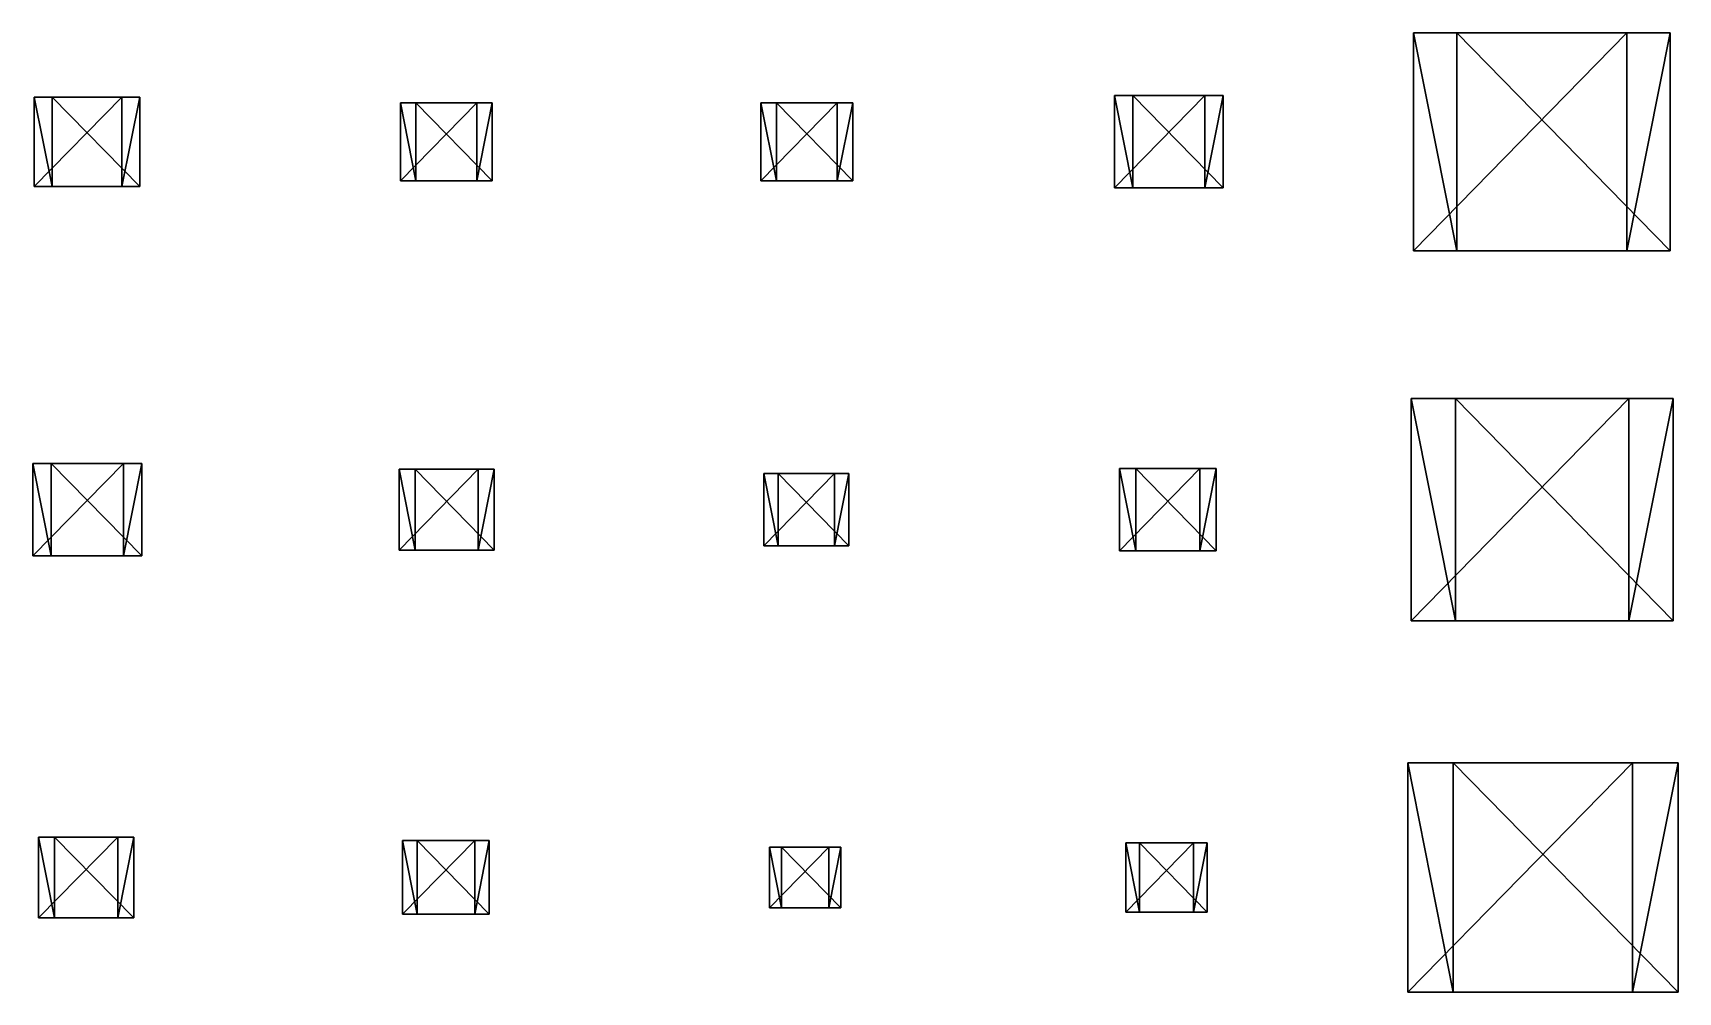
# Model space of a CAD drawing. Header units: metres. Extents: x -316 to 301, y -240 to 227.
# Drawn here: x -225.2 to -144.7, y -164.6 to -117.7 of the extents above; entities that cross this region are included whole.
import ezdxf

# ---------------------------------------------------------------- set-up
doc = ezdxf.new("R2010")
doc.units = ezdxf.units.M

msp = doc.modelspace()

# ---------------------------------------------------------------- linework, layer by layer
for points in [[(-157.63179, -128.3294, -448.60587), (-157.63179, -117.670586, -448.60587), (-147.18544, -117.670586, -450.72345), (-147.18533, -117.67049, -450.72336)], [(-155.5142, -128.3294, -438.1595), (-155.5142, -117.670586, -438.1595), (-157.63179, -117.670586, -448.60587), (-157.63168, -117.67049, -448.60577)], [(-157.63179, -117.670586, -448.60587), (-155.5142, -117.670586, -438.1595), (-145.06786, -117.670586, -440.27707), (-145.06775, -117.67049, -440.27698)], [(-145.06786, -117.670586, -440.27707), (-147.18544, -117.670586, -450.72345), (-157.63179, -117.670586, -448.60587), (-157.63168, -117.67049, -448.60577)], [(-147.18544, -117.670586, -450.72345), (-147.18544, -128.3294, -450.72345), (-157.63179, -128.3294, -448.60587), (-157.63168, -128.3293, -448.60577)], [(-157.63179, -117.670586, -448.60587), (-157.63179, -128.3294, -448.60587), (-155.5142, -128.3294, -438.1595), (-155.5141, -128.3293, -438.1594)], [(-145.06786, -128.3294, -440.27707), (-145.06786, -117.670586, -440.27707), (-155.5142, -117.670586, -438.1595), (-155.5141, -117.67049, -438.1594)], [(-155.5142, -117.670586, -438.1595), (-155.5142, -128.3294, -438.1595), (-145.06786, -128.3294, -440.27707), (-145.06775, -128.3293, -440.27698)], [(-147.18544, -128.3294, -450.72345), (-147.18544, -117.670586, -450.72345), (-145.06786, -117.670586, -440.27707), (-145.06775, -117.67049, -440.27698)], [(-145.06786, -117.670586, -440.27707), (-145.06786, -128.3294, -440.27707), (-147.18544, -128.3294, -450.72345), (-147.18533, -128.3293, -450.72336)], [(-172.2636, -125.25883, -445.63986), (-172.2636, -120.74117, -445.63986), (-167.836, -120.74117, -446.53738), (-167.83589, -120.74107, -446.5373)], [(-171.36609, -125.25883, -441.21225), (-171.36609, -120.74117, -441.21225), (-172.2636, -120.74117, -445.63986), (-172.26349, -120.74107, -445.63977)], [(-172.2636, -120.74117, -445.63986), (-171.36609, -120.74117, -441.21225), (-166.93849, -120.74117, -442.10977), (-166.93839, -120.74107, -442.10968)], [(-166.93849, -120.74117, -442.10977), (-167.836, -120.74117, -446.53738), (-172.2636, -120.74117, -445.63986), (-172.26349, -120.74107, -445.63977)], [(-167.836, -120.74117, -446.53738), (-167.836, -125.25883, -446.53738), (-172.2636, -125.25883, -445.63986), (-172.26349, -125.25873, -445.63977)], [(-172.2636, -120.74117, -445.63986), (-172.2636, -125.25883, -445.63986), (-171.36609, -125.25883, -441.21225), (-171.36598, -125.25873, -441.21216)], [(-166.93849, -125.25883, -442.10977), (-166.93849, -120.74117, -442.10977), (-171.36609, -120.74117, -441.21225), (-171.36598, -120.74107, -441.21216)], [(-171.36609, -120.74117, -441.21225), (-171.36609, -125.25883, -441.21225), (-166.93849, -125.25883, -442.10977), (-166.93839, -125.25873, -442.10968)], [(-167.836, -125.25883, -446.53738), (-167.836, -120.74117, -446.53738), (-166.93849, -120.74117, -442.10977), (-166.93839, -120.74107, -442.10968)], [(-166.93849, -120.74117, -442.10977), (-166.93849, -125.25883, -442.10977), (-167.836, -125.25883, -446.53738), (-167.83589, -125.25873, -446.5373)], [(-225.11801, -125.18823, -434.92572), (-225.11801, -120.81177, -434.92572), (-220.82878, -120.81177, -435.7952), (-220.82867, -120.81167, -435.7951)], [(-224.24855, -125.18823, -430.6365), (-224.24855, -120.81177, -430.6365), (-225.11801, -120.81177, -434.92572), (-225.1179, -120.81167, -434.92563)], [(-225.11801, -120.81177, -434.92572), (-224.24855, -120.81177, -430.6365), (-219.95932, -120.81177, -431.50598), (-219.95921, -120.81167, -431.5059)], [(-219.95932, -120.81177, -431.50598), (-220.82878, -120.81177, -435.7952), (-225.11801, -120.81177, -434.92572), (-225.1179, -120.81167, -434.92563)], [(-220.82878, -120.81177, -435.7952), (-220.82878, -125.18823, -435.7952), (-225.11801, -125.18823, -434.92572), (-225.1179, -125.18813, -434.92563)], [(-225.11801, -120.81177, -434.92572), (-225.11801, -125.18823, -434.92572), (-224.24855, -125.18823, -430.6365), (-224.24844, -125.18813, -430.6364)], [(-219.95932, -125.18823, -431.50598), (-219.95932, -120.81177, -431.50598), (-224.24855, -120.81177, -430.6365), (-224.24844, -120.81167, -430.6364)], [(-224.24855, -120.81177, -430.6365), (-224.24855, -125.18823, -430.6365), (-219.95932, -125.18823, -431.50598), (-219.95921, -125.18813, -431.5059)], [(-220.82878, -125.18823, -435.7952), (-220.82878, -120.81177, -435.7952), (-219.95932, -120.81177, -431.50598), (-219.95921, -120.81167, -431.5059)], [(-219.95932, -120.81177, -431.50598), (-219.95932, -125.18823, -431.50598), (-220.82878, -125.18823, -435.7952), (-220.82867, -125.18813, -435.7951)], [(-207.2001, -124.90588, -438.5579), (-207.2001, -121.09412, -438.5579), (-203.46431, -121.09412, -439.31516), (-203.4642, -121.09402, -439.31506)], [(-206.44283, -124.90588, -434.8221), (-206.44283, -121.09412, -434.8221), (-207.2001, -121.09412, -438.5579), (-207.2, -121.09402, -438.5578)], [(-207.2001, -121.09412, -438.5579), (-206.44283, -121.09412, -434.8221), (-202.70703, -121.09412, -435.57938), (-202.70692, -121.09402, -435.57928)], [(-202.70703, -121.09412, -435.57938), (-203.46431, -121.09412, -439.31516), (-207.2001, -121.09412, -438.5579), (-207.2, -121.09402, -438.5578)], [(-203.46431, -121.09412, -439.31516), (-203.46431, -124.90588, -439.31516), (-207.2001, -124.90588, -438.5579), (-207.2, -124.905785, -438.5578)], [(-207.2001, -121.09412, -438.5579), (-207.2001, -124.90588, -438.5579), (-206.44283, -124.90588, -434.8221), (-206.44272, -124.905785, -434.82202)], [(-202.70703, -124.90588, -435.57938), (-202.70703, -121.09412, -435.57938), (-206.44283, -121.09412, -434.8221), (-206.44272, -121.09402, -434.82202)], [(-206.44283, -121.09412, -434.8221), (-206.44283, -124.90588, -434.8221), (-202.70703, -124.90588, -435.57938), (-202.70692, -124.905785, -435.57928)], [(-203.46431, -124.90588, -439.31516), (-203.46431, -121.09412, -439.31516), (-202.70703, -121.09412, -435.57938), (-202.70692, -121.09402, -435.57928)], [(-202.70703, -121.09412, -435.57938), (-202.70703, -124.90588, -435.57938), (-203.46431, -124.90588, -439.31516), (-203.4642, -124.905785, -439.31506)], [(-189.5589, -124.90588, -442.1339), (-189.5589, -121.09412, -442.1339), (-185.8231, -121.09412, -442.89117), (-185.823, -121.09402, -442.89108)], [(-188.80162, -124.90588, -438.39813), (-188.80162, -121.09412, -438.39813), (-189.5589, -121.09412, -442.1339), (-189.55879, -121.09402, -442.13382)], [(-189.5589, -121.09412, -442.1339), (-188.80162, -121.09412, -438.39813), (-185.06583, -121.09412, -439.1554), (-185.06572, -121.09402, -439.1553)], [(-185.06583, -121.09412, -439.1554), (-185.8231, -121.09412, -442.89117), (-189.5589, -121.09412, -442.1339), (-189.55879, -121.09402, -442.13382)], [(-185.8231, -121.09412, -442.89117), (-185.8231, -124.90588, -442.89117), (-189.5589, -124.90588, -442.1339), (-189.55879, -124.905785, -442.13382)], [(-189.5589, -121.09412, -442.1339), (-189.5589, -124.90588, -442.1339), (-188.80162, -124.90588, -438.39813), (-188.80151, -124.905785, -438.39804)], [(-185.06583, -124.90588, -439.1554), (-185.06583, -121.09412, -439.1554), (-188.80162, -121.09412, -438.39813), (-188.80151, -121.09402, -438.39804)], [(-188.80162, -121.09412, -438.39813), (-188.80162, -124.90588, -438.39813), (-185.06583, -124.90588, -439.1554), (-185.06572, -124.905785, -439.1553)], [(-185.8231, -124.90588, -442.89117), (-185.8231, -121.09412, -442.89117), (-185.06583, -121.09412, -439.1554), (-185.06572, -121.09402, -439.1553)], [(-185.06583, -121.09412, -439.1554), (-185.06583, -124.90588, -439.1554), (-185.8231, -124.90588, -442.89117), (-185.823, -124.905785, -442.89108)], [(-224.24855, -125.18823, -430.6365), (-225.11801, -125.18823, -434.92572), (-220.82878, -125.18823, -435.7952), (-220.82867, -125.18813, -435.7951)], [(-220.82878, -125.18823, -435.7952), (-219.95932, -125.18823, -431.50598), (-224.24855, -125.18823, -430.6365), (-224.24844, -125.18813, -430.6364)], [(-206.44283, -124.90588, -434.8221), (-207.2001, -124.90588, -438.5579), (-203.46431, -124.90588, -439.31516), (-203.4642, -124.905785, -439.31506)], [(-203.46431, -124.90588, -439.31516), (-202.70703, -124.90588, -435.57938), (-206.44283, -124.90588, -434.8221), (-206.44272, -124.905785, -434.82202)], [(-188.80162, -124.90588, -438.39813), (-189.5589, -124.90588, -442.1339), (-185.8231, -124.90588, -442.89117), (-185.823, -124.905785, -442.89108)], [(-185.8231, -124.90588, -442.89117), (-185.06583, -124.90588, -439.1554), (-188.80162, -124.90588, -438.39813), (-188.80151, -124.905785, -438.39804)], [(-171.36609, -125.25883, -441.21225), (-172.2636, -125.25883, -445.63986), (-167.836, -125.25883, -446.53738), (-167.83589, -125.25873, -446.5373)], [(-167.836, -125.25883, -446.53738), (-166.93849, -125.25883, -442.10977), (-171.36609, -125.25883, -441.21225), (-171.36598, -125.25873, -441.21216)], [(-155.5142, -128.3294, -438.1595), (-157.63179, -128.3294, -448.60587), (-147.18544, -128.3294, -450.72345), (-147.18533, -128.3293, -450.72336)], [(-147.18544, -128.3294, -450.72345), (-145.06786, -128.3294, -440.27707), (-155.5142, -128.3294, -438.1595), (-155.5141, -128.3293, -438.1594)], [(-157.73557, -146.43529, -448.58484), (-157.73557, -135.56471, -448.58484), (-147.08167, -135.56471, -450.74448), (-147.08156, -135.5646, -450.7444)], [(-155.57593, -146.43529, -437.93094), (-155.57593, -135.56471, -437.93094), (-157.73557, -135.56471, -448.58484), (-157.73546, -135.5646, -448.58475)], [(-157.73557, -135.56471, -448.58484), (-155.57593, -135.56471, -437.93094), (-144.92203, -135.56471, -440.09058), (-144.92192, -135.5646, -440.09048)], [(-144.92203, -135.56471, -440.09058), (-147.08167, -135.56471, -450.74448), (-157.73557, -135.56471, -448.58484), (-157.73546, -135.5646, -448.58475)], [(-147.08167, -135.56471, -450.74448), (-147.08167, -146.43529, -450.74448), (-157.73557, -146.43529, -448.58484), (-157.73546, -146.43518, -448.58475)], [(-157.73557, -135.56471, -448.58484), (-157.73557, -146.43529, -448.58484), (-155.57593, -146.43529, -437.93094), (-155.57582, -146.43518, -437.93085)], [(-144.92203, -146.43529, -440.09058), (-144.92203, -135.56471, -440.09058), (-155.57593, -135.56471, -437.93094), (-155.57582, -135.5646, -437.93085)], [(-155.57593, -135.56471, -437.93094), (-155.57593, -146.43529, -437.93094), (-144.92203, -146.43529, -440.09058), (-144.92192, -146.43518, -440.09048)], [(-147.08167, -146.43529, -450.74448), (-147.08167, -135.56471, -450.74448), (-144.92203, -135.56471, -440.09058), (-144.92192, -135.5646, -440.09048)], [(-144.92203, -135.56471, -440.09058), (-144.92203, -146.43529, -440.09058), (-147.08167, -146.43529, -450.74448), (-147.08156, -146.43518, -450.7444)], [(-225.1872, -143.25882, -434.9117), (-225.1872, -138.74118, -434.9117), (-220.7596, -138.74118, -435.80923), (-220.75949, -138.74107, -435.80914)], [(-224.28969, -143.25882, -430.4841), (-224.28969, -138.74118, -430.4841), (-225.1872, -138.74118, -434.9117), (-225.18709, -138.74107, -434.91162)], [(-225.1872, -138.74118, -434.9117), (-224.28969, -138.74118, -430.4841), (-219.86209, -138.74118, -431.38162), (-219.86198, -138.74107, -431.38153)], [(-219.86209, -138.74118, -431.38162), (-220.7596, -138.74118, -435.80923), (-225.1872, -138.74118, -434.9117), (-225.18709, -138.74107, -434.91162)], [(-220.7596, -138.74118, -435.80923), (-220.7596, -143.25882, -435.80923), (-225.1872, -143.25882, -434.9117), (-225.18709, -143.25871, -434.91162)], [(-225.1872, -138.74118, -434.9117), (-225.1872, -143.25882, -434.9117), (-224.28969, -143.25882, -430.4841), (-224.28958, -143.25871, -430.484)], [(-219.86209, -143.25882, -431.38162), (-219.86209, -138.74118, -431.38162), (-224.28969, -138.74118, -430.4841), (-224.28958, -138.74107, -430.484)], [(-224.28969, -138.74118, -430.4841), (-224.28969, -143.25882, -430.4841), (-219.86209, -143.25882, -431.38162), (-219.86198, -143.25871, -431.38153)], [(-220.7596, -143.25882, -435.80923), (-220.7596, -138.74118, -435.80923), (-219.86209, -138.74118, -431.38162), (-219.86198, -138.74107, -431.38153)], [(-219.86209, -138.74118, -431.38162), (-219.86209, -143.25882, -431.38162), (-220.7596, -143.25882, -435.80923), (-220.75949, -143.25871, -435.80914)], [(-207.26929, -142.97647, -438.54385), (-207.26929, -139.02353, -438.54385), (-203.39514, -139.02353, -439.3292), (-203.39503, -139.02342, -439.3291)], [(-206.48395, -142.97647, -434.6697), (-206.48395, -139.02353, -434.6697), (-207.26929, -139.02353, -438.54385), (-207.26918, -139.02342, -438.54376)], [(-207.26929, -139.02353, -438.54385), (-206.48395, -139.02353, -434.6697), (-202.6098, -139.02353, -435.45505), (-202.6097, -139.02342, -435.45496)], [(-202.6098, -139.02353, -435.45505), (-203.39514, -139.02353, -439.3292), (-207.26929, -139.02353, -438.54385), (-207.26918, -139.02342, -438.54376)], [(-203.39514, -139.02353, -439.3292), (-203.39514, -142.97647, -439.3292), (-207.26929, -142.97647, -438.54385), (-207.26918, -142.97636, -438.54376)], [(-207.26929, -139.02353, -438.54385), (-207.26929, -142.97647, -438.54385), (-206.48395, -142.97647, -434.6697), (-206.48384, -142.97636, -434.66962)], [(-202.6098, -142.97647, -435.45505), (-202.6098, -139.02353, -435.45505), (-206.48395, -139.02353, -434.6697), (-206.48384, -139.02342, -434.66962)], [(-206.48395, -139.02353, -434.6697), (-206.48395, -142.97647, -434.6697), (-202.6098, -142.97647, -435.45505), (-202.6097, -142.97636, -435.45496)], [(-203.39514, -142.97647, -439.3292), (-203.39514, -139.02353, -439.3292), (-202.6098, -139.02353, -435.45505), (-202.6097, -139.02342, -435.45496)], [(-202.6098, -139.02353, -435.45505), (-202.6098, -142.97647, -435.45505), (-203.39514, -142.97647, -439.3292), (-203.39503, -142.97636, -439.3291)], [(-189.42055, -142.76471, -442.16196), (-189.42055, -139.23529, -442.16196), (-185.96149, -139.23529, -442.86313), (-185.96138, -139.23518, -442.86304)], [(-188.71936, -142.76471, -438.7029), (-188.71936, -139.23529, -438.7029), (-189.42055, -139.23529, -442.16196), (-189.42044, -139.23518, -442.16187)], [(-189.42055, -139.23529, -442.16196), (-188.71936, -139.23529, -438.7029), (-185.2603, -139.23529, -439.40408), (-185.2602, -139.23518, -439.404)], [(-185.2603, -139.23529, -439.40408), (-185.96149, -139.23529, -442.86313), (-189.42055, -139.23529, -442.16196), (-189.42044, -139.23518, -442.16187)], [(-185.96149, -139.23529, -442.86313), (-185.96149, -142.76471, -442.86313), (-189.42055, -142.76471, -442.16196), (-189.42044, -142.7646, -442.16187)], [(-189.42055, -139.23529, -442.16196), (-189.42055, -142.76471, -442.16196), (-188.71936, -142.76471, -438.7029), (-188.71925, -142.7646, -438.70282)], [(-185.2603, -142.76471, -439.40408), (-185.2603, -139.23529, -439.40408), (-188.71936, -139.23529, -438.7029), (-188.71925, -139.23518, -438.70282)], [(-188.71936, -139.23529, -438.7029), (-188.71936, -142.76471, -438.7029), (-185.2603, -142.76471, -439.40408), (-185.2602, -142.7646, -439.404)], [(-185.96149, -142.76471, -442.86313), (-185.96149, -139.23529, -442.86313), (-185.2603, -139.23529, -439.40408), (-185.2602, -139.23518, -439.404)], [(-185.2603, -139.23529, -439.40408), (-185.2603, -142.76471, -439.40408), (-185.96149, -142.76471, -442.86313), (-185.96138, -142.7646, -442.86304)], [(-172.02147, -143.01176, -445.68893), (-172.02147, -138.98824, -445.68893), (-168.07814, -138.98824, -446.48828), (-168.07803, -138.98813, -446.4882)], [(-171.22212, -143.01176, -441.7456), (-171.22212, -138.98824, -441.7456), (-172.02147, -138.98824, -445.68893), (-172.02136, -138.98813, -445.68884)], [(-172.02147, -138.98824, -445.68893), (-171.22212, -138.98824, -441.7456), (-167.2788, -138.98824, -442.54495), (-167.27869, -138.98813, -442.54486)], [(-167.2788, -138.98824, -442.54495), (-168.07814, -138.98824, -446.48828), (-172.02147, -138.98824, -445.68893), (-172.02136, -138.98813, -445.68884)], [(-168.07814, -138.98824, -446.48828), (-168.07814, -143.01176, -446.48828), (-172.02147, -143.01176, -445.68893), (-172.02136, -143.01166, -445.68884)], [(-172.02147, -138.98824, -445.68893), (-172.02147, -143.01176, -445.68893), (-171.22212, -143.01176, -441.7456), (-171.22202, -143.01166, -441.7455)], [(-167.2788, -143.01176, -442.54495), (-167.2788, -138.98824, -442.54495), (-171.22212, -138.98824, -441.7456), (-171.22202, -138.98813, -441.7455)], [(-171.22212, -138.98824, -441.7456), (-171.22212, -143.01176, -441.7456), (-167.2788, -143.01176, -442.54495), (-167.27869, -143.01166, -442.54486)], [(-168.07814, -143.01176, -446.48828), (-168.07814, -138.98824, -446.48828), (-167.2788, -138.98824, -442.54495), (-167.27869, -138.98813, -442.54486)], [(-167.2788, -138.98824, -442.54495), (-167.2788, -143.01176, -442.54495), (-168.07814, -143.01176, -446.48828), (-168.07803, -143.01166, -446.4882)], [(-224.28969, -143.25882, -430.4841), (-225.1872, -143.25882, -434.9117), (-220.7596, -143.25882, -435.80923), (-220.75949, -143.25871, -435.80914)], [(-220.7596, -143.25882, -435.80923), (-219.86209, -143.25882, -431.38162), (-224.28969, -143.25882, -430.4841), (-224.28958, -143.25871, -430.484)], [(-206.48395, -142.97647, -434.6697), (-207.26929, -142.97647, -438.54385), (-203.39514, -142.97647, -439.3292), (-203.39503, -142.97636, -439.3291)], [(-203.39514, -142.97647, -439.3292), (-202.6098, -142.97647, -435.45505), (-206.48395, -142.97647, -434.6697), (-206.48384, -142.97636, -434.66962)], [(-188.71936, -142.76471, -438.7029), (-189.42055, -142.76471, -442.16196), (-185.96149, -142.76471, -442.86313), (-185.96138, -142.7646, -442.86304)], [(-185.96149, -142.76471, -442.86313), (-185.2603, -142.76471, -439.40408), (-188.71936, -142.76471, -438.7029), (-188.71925, -142.7646, -438.70282)], [(-171.22212, -143.01176, -441.7456), (-172.02147, -143.01176, -445.68893), (-168.07814, -143.01176, -446.48828), (-168.07803, -143.01166, -446.4882)], [(-168.07814, -143.01176, -446.48828), (-167.2788, -143.01176, -442.54495), (-171.22212, -143.01176, -441.7456), (-171.22202, -143.01166, -441.7455)], [(-155.57593, -146.43529, -437.93094), (-157.73557, -146.43529, -448.58484), (-147.08167, -146.43529, -450.74448), (-147.08156, -146.43518, -450.7444)], [(-147.08167, -146.43529, -450.74448), (-144.92203, -146.43529, -440.09058), (-155.57593, -146.43529, -437.93094), (-155.57582, -146.43518, -437.93085)], [(-157.90852, -164.61177, -448.54977), (-157.90852, -153.38823, -448.54977), (-146.90872, -153.38823, -450.77954), (-146.90862, -153.38812, -450.77945)], [(-155.67874, -164.61177, -437.55), (-155.67874, -153.38823, -437.55), (-157.90852, -153.38823, -448.54977), (-157.90842, -153.38812, -448.54968)], [(-157.90852, -153.38823, -448.54977), (-155.67874, -153.38823, -437.55), (-144.67894, -153.38823, -439.77975), (-144.67883, -153.38812, -439.77966)], [(-144.67894, -153.38823, -439.77975), (-146.90872, -153.38823, -450.77954), (-157.90852, -153.38823, -448.54977), (-157.90842, -153.38812, -448.54968)], [(-146.90872, -153.38823, -450.77954), (-146.90872, -164.61177, -450.77954), (-157.90852, -164.61177, -448.54977), (-157.90842, -164.61166, -448.54968)], [(-157.90852, -153.38823, -448.54977), (-157.90852, -164.61177, -448.54977), (-155.67874, -164.61177, -437.55), (-155.67863, -164.61166, -437.5499)], [(-144.67894, -164.61177, -439.77975), (-144.67894, -153.38823, -439.77975), (-155.67874, -153.38823, -437.55), (-155.67863, -153.38812, -437.5499)], [(-155.67874, -153.38823, -437.55), (-155.67874, -164.61177, -437.55), (-144.67894, -164.61177, -439.77975), (-144.67883, -164.61166, -439.77966)], [(-146.90872, -164.61177, -450.77954), (-146.90872, -153.38823, -450.77954), (-144.67894, -153.38823, -439.77975), (-144.67883, -153.38812, -439.77966)], [(-144.67894, -153.38823, -439.77975), (-144.67894, -164.61177, -439.77975), (-146.90872, -164.61177, -450.77954), (-146.90862, -164.61166, -450.77945)], [(-224.91049, -160.97647, -434.9678), (-224.91049, -157.02353, -434.9678), (-221.03635, -157.02353, -435.75314), (-221.03624, -157.02342, -435.75305)], [(-224.12515, -160.97647, -431.09366), (-224.12515, -157.02353, -431.09366), (-224.91049, -157.02353, -434.9678), (-224.91039, -157.02342, -434.9677)], [(-224.91049, -157.02353, -434.9678), (-224.12515, -157.02353, -431.09366), (-220.251, -157.02353, -431.879), (-220.2509, -157.02342, -431.8789)], [(-220.251, -157.02353, -431.879), (-221.03635, -157.02353, -435.75314), (-224.91049, -157.02353, -434.9678), (-224.91039, -157.02342, -434.9677)], [(-221.03635, -157.02353, -435.75314), (-221.03635, -160.97647, -435.75314), (-224.91049, -160.97647, -434.9678), (-224.91039, -160.97636, -434.9677)], [(-224.91049, -157.02353, -434.9678), (-224.91049, -160.97647, -434.9678), (-224.12515, -160.97647, -431.09366), (-224.12505, -160.97636, -431.09357)], [(-220.251, -160.97647, -431.879), (-220.251, -157.02353, -431.879), (-224.12515, -157.02353, -431.09366), (-224.12505, -157.02342, -431.09357)], [(-224.12515, -157.02353, -431.09366), (-224.12515, -160.97647, -431.09366), (-220.251, -160.97647, -431.879), (-220.2509, -160.97636, -431.8789)], [(-221.03635, -160.97647, -435.75314), (-221.03635, -157.02353, -435.75314), (-220.251, -157.02353, -431.879), (-220.2509, -157.02342, -431.8789)], [(-220.251, -157.02353, -431.879), (-220.251, -160.97647, -431.879), (-221.03635, -160.97647, -435.75314), (-221.03624, -160.97636, -435.75305)], [(-207.09633, -160.8, -438.57892), (-207.09633, -157.2, -438.57892), (-203.5681, -157.2, -439.29413), (-203.568, -157.19989, -439.29404)], [(-206.38112, -160.8, -435.05066), (-206.38112, -157.2, -435.05066), (-207.09633, -157.2, -438.57892), (-207.09622, -157.19989, -438.57883)], [(-207.09633, -157.2, -438.57892), (-206.38112, -157.2, -435.05066), (-202.85289, -157.2, -435.76587), (-202.85278, -157.19989, -435.76578)], [(-202.85289, -157.2, -435.76587), (-203.5681, -157.2, -439.29413), (-207.09633, -157.2, -438.57892), (-207.09622, -157.19989, -438.57883)], [(-203.5681, -157.2, -439.29413), (-203.5681, -160.8, -439.29413), (-207.09633, -160.8, -438.57892), (-207.09622, -160.7999, -438.57883)], [(-207.09633, -157.2, -438.57892), (-207.09633, -160.8, -438.57892), (-206.38112, -160.8, -435.05066), (-206.38101, -160.7999, -435.05057)], [(-202.85289, -160.8, -435.76587), (-202.85289, -157.2, -435.76587), (-206.38112, -157.2, -435.05066), (-206.38101, -157.19989, -435.05057)], [(-206.38112, -157.2, -435.05066), (-206.38112, -160.8, -435.05066), (-202.85289, -160.8, -435.76587), (-202.85278, -160.7999, -435.76578)], [(-203.5681, -160.8, -439.29413), (-203.5681, -157.2, -439.29413), (-202.85289, -157.2, -435.76587), (-202.85278, -157.19989, -435.76578)], [(-202.85289, -157.2, -435.76587), (-202.85289, -160.8, -435.76587), (-203.5681, -160.8, -439.29413), (-203.568, -160.7999, -439.29404)], [(-189.14381, -160.48235, -442.21805), (-189.14381, -157.51765, -442.21805), (-186.2382, -157.51765, -442.80707), (-186.2381, -157.51755, -442.80698)], [(-188.55482, -160.48235, -439.31244), (-188.55482, -157.51765, -439.31244), (-189.14381, -157.51765, -442.21805), (-189.1437, -157.51755, -442.21796)], [(-189.14381, -157.51765, -442.21805), (-188.55482, -157.51765, -439.31244), (-185.64922, -157.51765, -439.90146), (-185.64911, -157.51755, -439.90137)], [(-185.64922, -157.51765, -439.90146), (-186.2382, -157.51765, -442.80707), (-189.14381, -157.51765, -442.21805), (-189.1437, -157.51755, -442.21796)], [(-186.2382, -157.51765, -442.80707), (-186.2382, -160.48235, -442.80707), (-189.14381, -160.48235, -442.21805), (-189.1437, -160.48224, -442.21796)], [(-189.14381, -157.51765, -442.21805), (-189.14381, -160.48235, -442.21805), (-188.55482, -160.48235, -439.31244), (-188.55472, -160.48224, -439.31235)], [(-185.64922, -160.48235, -439.90146), (-185.64922, -157.51765, -439.90146), (-188.55482, -157.51765, -439.31244), (-188.55472, -157.51755, -439.31235)], [(-188.55482, -157.51765, -439.31244), (-188.55482, -160.48235, -439.31244), (-185.64922, -160.48235, -439.90146), (-185.64911, -160.48224, -439.90137)], [(-186.2382, -160.48235, -442.80707), (-186.2382, -157.51765, -442.80707), (-185.64922, -157.51765, -439.90146), (-185.64911, -157.51755, -439.90137)], [(-185.64922, -157.51765, -439.90146), (-185.64922, -160.48235, -439.90146), (-186.2382, -160.48235, -442.80707), (-186.2381, -160.48224, -442.80698)], [(-171.71016, -160.69412, -445.75204), (-171.71016, -157.30588, -445.75204), (-168.38947, -157.30588, -446.42517), (-168.38936, -157.30577, -446.42508)], [(-171.03702, -160.69412, -442.43134), (-171.03702, -157.30588, -442.43134), (-171.71016, -157.30588, -445.75204), (-171.71005, -157.30577, -445.75195)], [(-171.71016, -157.30588, -445.75204), (-171.03702, -157.30588, -442.43134), (-167.71632, -157.30588, -443.10446), (-167.71622, -157.30577, -443.10437)], [(-167.71632, -157.30588, -443.10446), (-168.38947, -157.30588, -446.42517), (-171.71016, -157.30588, -445.75204), (-171.71005, -157.30577, -445.75195)], [(-168.38947, -157.30588, -446.42517), (-168.38947, -160.69412, -446.42517), (-171.71016, -160.69412, -445.75204), (-171.71005, -160.69402, -445.75195)], [(-171.71016, -157.30588, -445.75204), (-171.71016, -160.69412, -445.75204), (-171.03702, -160.69412, -442.43134), (-171.03691, -160.69402, -442.43124)], [(-167.71632, -160.69412, -443.10446), (-167.71632, -157.30588, -443.10446), (-171.03702, -157.30588, -442.43134), (-171.03691, -157.30577, -442.43124)], [(-171.03702, -157.30588, -442.43134), (-171.03702, -160.69412, -442.43134), (-167.71632, -160.69412, -443.10446), (-167.71622, -160.69402, -443.10437)], [(-168.38947, -160.69412, -446.42517), (-168.38947, -157.30588, -446.42517), (-167.71632, -157.30588, -443.10446), (-167.71622, -157.30577, -443.10437)], [(-167.71632, -157.30588, -443.10446), (-167.71632, -160.69412, -443.10446), (-168.38947, -160.69412, -446.42517), (-168.38936, -160.69402, -446.42508)], [(-224.12515, -160.97647, -431.09366), (-224.91049, -160.97647, -434.9678), (-221.03635, -160.97647, -435.75314), (-221.03624, -160.97636, -435.75305)], [(-221.03635, -160.97647, -435.75314), (-220.251, -160.97647, -431.879), (-224.12515, -160.97647, -431.09366), (-224.12505, -160.97636, -431.09357)], [(-206.38112, -160.8, -435.05066), (-207.09633, -160.8, -438.57892), (-203.5681, -160.8, -439.29413), (-203.568, -160.7999, -439.29404)], [(-203.5681, -160.8, -439.29413), (-202.85289, -160.8, -435.76587), (-206.38112, -160.8, -435.05066), (-206.38101, -160.7999, -435.05057)], [(-188.55482, -160.48235, -439.31244), (-189.14381, -160.48235, -442.21805), (-186.2382, -160.48235, -442.80707), (-186.2381, -160.48224, -442.80698)], [(-186.2382, -160.48235, -442.80707), (-185.64922, -160.48235, -439.90146), (-188.55482, -160.48235, -439.31244), (-188.55472, -160.48224, -439.31235)], [(-171.03702, -160.69412, -442.43134), (-171.71016, -160.69412, -445.75204), (-168.38947, -160.69412, -446.42517), (-168.38936, -160.69402, -446.42508)], [(-168.38947, -160.69412, -446.42517), (-167.71632, -160.69412, -443.10446), (-171.03702, -160.69412, -442.43134), (-171.03691, -160.69402, -442.43124)], [(-155.67874, -164.61177, -437.55), (-157.90852, -164.61177, -448.54977), (-146.90872, -164.61177, -450.77954), (-146.90862, -164.61166, -450.77945)], [(-146.90872, -164.61177, -450.77954), (-144.67894, -164.61177, -439.77975), (-155.67874, -164.61177, -437.55), (-155.67863, -164.61166, -437.5499)]]:
    msp.add_3dface(points)

doc.saveas('drawing.dxf')
